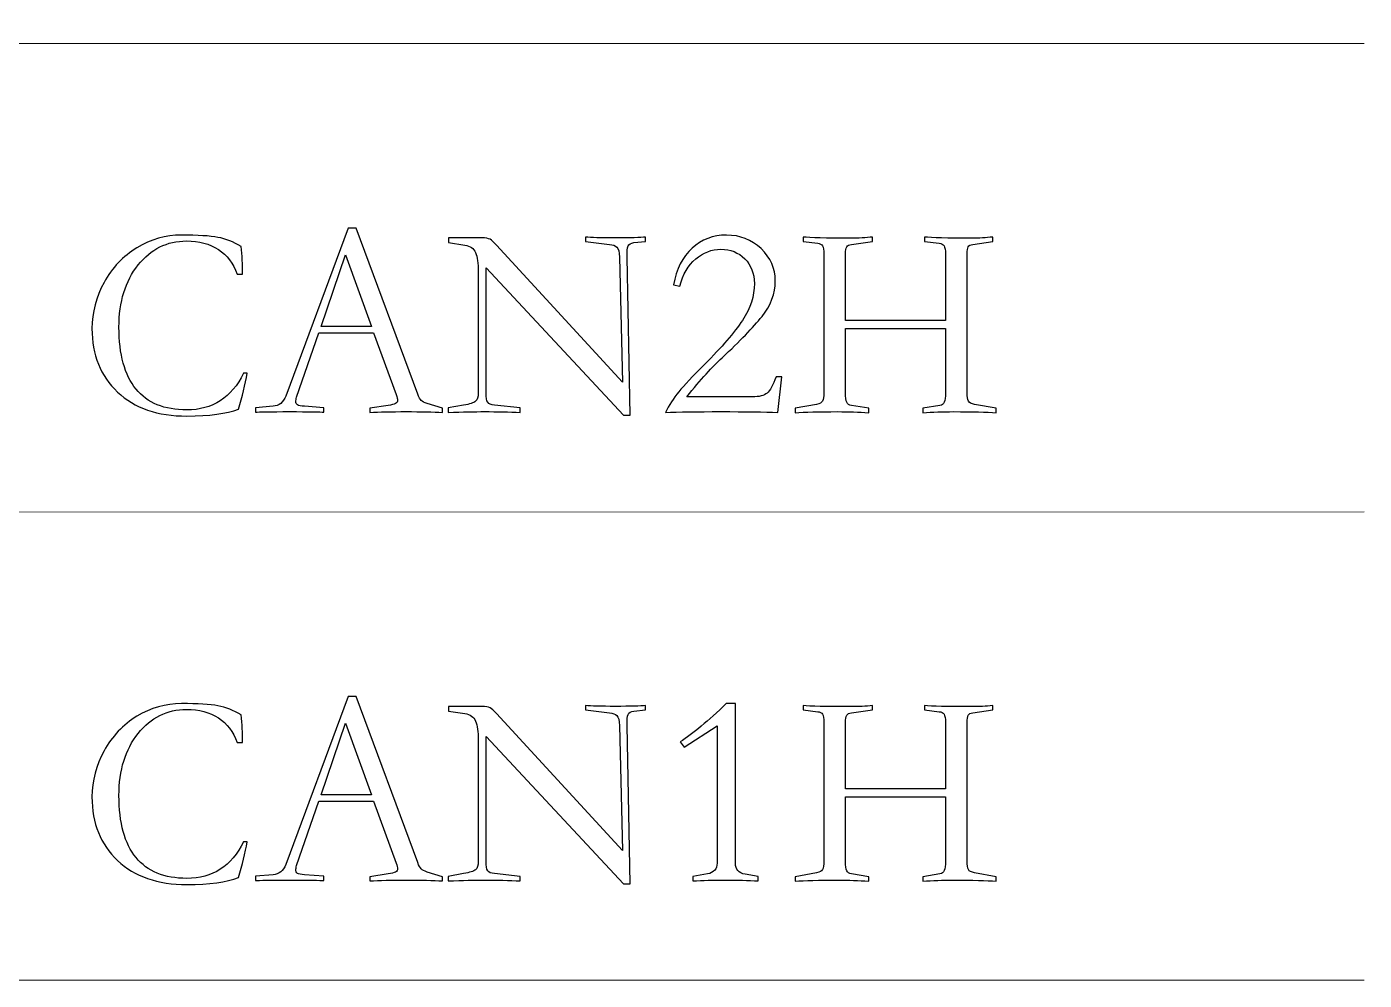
# Model space of a CAD drawing. Header units: millimetres. Extents: x 242 to 1026, y -183 to 372.
# Drawn here: x 585.42 to 598.45, y 213.86 to 223.16 of the extents above; entities that cross this region are included whole.
import ezdxf

# ---------------------------------------------------------------- set-up
doc = ezdxf.new("R2010")
doc.units = ezdxf.units.MM
doc.header["$LTSCALE"] = 30.734
doc.layers.add('layer 1', color=7, linetype='CONTINUOUS')

msp = doc.modelspace()

# ---------------------------------------------------------------- linework, layer by layer
at = {"layer": 'layer 1', "lineweight": 20}
for points in [[(598.452, 227.559), (598.452, 227.559), (558.072, 227.559), (558.072, 227.559), (558.072, 227.559), (558.072, 227.559), (558.074, 215.461), (558.074, 215.461)], [(598.452, 222.993), (598.452, 222.993), (564.811, 222.993), (564.811, 222.993), (564.811, 222.993), (564.811, 222.993), (564.811, 215.461), (564.811, 215.461)], [(598.452, 218.427), (598.452, 218.427), (571.551, 218.424), (571.551, 218.424), (571.551, 218.424), (571.551, 218.424), (571.551, 215.461), (571.551, 215.461)]]:
    msp.add_open_spline(points, degree=3, knots=[0, 0, 0, 0, 0.333333, 0.333333, 0.333333, 0.333333, 1, 1, 1, 1], dxfattribs=at)
at = {"layer": 'layer 1'}
for points, knots in [([(588.268, 220.175), (588.268, 220.175), (588.051, 219.546), (588.051, 219.546), (588.051, 219.546), (588.046, 219.528), (588.043, 219.514), (588.043, 219.503), (588.043, 219.503), (588.043, 219.488), (588.048, 219.478), (588.059, 219.47), (588.059, 219.47), (588.07, 219.463), (588.092, 219.459), (588.127, 219.457), (588.127, 219.457), (588.127, 219.457), (588.316, 219.443), (588.316, 219.443), (588.316, 219.443), (588.316, 219.443), (588.316, 219.4), (588.316, 219.4), (588.316, 219.4), (588.282, 219.404), (588.171, 219.405), (587.983, 219.405), (587.983, 219.405), (587.795, 219.405), (587.684, 219.404), (587.65, 219.4), (587.65, 219.4), (587.65, 219.4), (587.65, 219.443), (587.65, 219.443), (587.65, 219.443), (587.65, 219.443), (587.821, 219.457), (587.821, 219.457), (587.821, 219.457), (587.88, 219.462), (587.922, 219.496), (587.945, 219.557), (587.945, 219.557), (587.945, 219.557), (588.552, 221.194), (588.552, 221.194), (588.552, 221.194), (588.552, 221.194), (588.631, 221.194), (588.631, 221.194), (588.631, 221.194), (588.631, 221.194), (589.23, 219.576), (589.23, 219.576), (589.23, 219.576), (589.242, 219.545), (589.254, 219.525), (589.265, 219.514), (589.265, 219.514), (589.276, 219.503), (589.295, 219.493), (589.324, 219.484), (589.324, 219.484), (589.324, 219.484), (589.473, 219.438), (589.473, 219.438), (589.473, 219.438), (589.473, 219.438), (589.473, 219.397), (589.473, 219.397), (589.473, 219.397), (589.381, 219.403), (589.263, 219.405), (589.118, 219.405), (589.118, 219.405), (588.974, 219.405), (588.856, 219.403), (588.764, 219.397), (588.764, 219.397), (588.764, 219.397), (588.764, 219.438), (588.764, 219.438), (588.764, 219.438), (588.764, 219.438), (588.942, 219.465), (588.942, 219.465), (588.942, 219.465), (588.977, 219.47), (589.001, 219.477), (589.014, 219.484), (589.014, 219.484), (589.028, 219.491), (589.034, 219.502), (589.034, 219.516), (589.034, 219.516), (589.034, 219.527), (589.03, 219.545), (589.021, 219.571), (589.021, 219.571), (589.021, 219.571), (588.801, 220.175), (588.801, 220.175), (588.801, 220.175), (588.801, 220.175), (588.268, 220.175), (588.268, 220.175)], [0, 0, 0, 0, 0.035714, 0.035714, 0.035714, 0.035714, 0.071429, 0.071429, 0.071429, 0.071429, 0.107143, 0.107143, 0.107143, 0.107143, 0.142857, 0.142857, 0.142857, 0.142857, 0.178571, 0.178571, 0.178571, 0.178571, 0.214286, 0.214286, 0.214286, 0.214286, 0.25, 0.25, 0.25, 0.25, 0.285714, 0.285714, 0.285714, 0.285714, 0.321429, 0.321429, 0.321429, 0.321429, 0.357143, 0.357143, 0.357143, 0.357143, 0.392857, 0.392857, 0.392857, 0.392857, 0.428571, 0.428571, 0.428571, 0.428571, 0.464286, 0.464286, 0.464286, 0.464286, 0.5, 0.5, 0.5, 0.5, 0.535714, 0.535714, 0.535714, 0.535714, 0.571429, 0.571429, 0.571429, 0.571429, 0.607143, 0.607143, 0.607143, 0.607143, 0.642857, 0.642857, 0.642857, 0.642857, 0.678571, 0.678571, 0.678571, 0.678571, 0.714286, 0.714286, 0.714286, 0.714286, 0.75, 0.75, 0.75, 0.75, 0.785714, 0.785714, 0.785714, 0.785714, 0.821429, 0.821429, 0.821429, 0.821429, 0.857143, 0.857143, 0.857143, 0.857143, 0.892857, 0.892857, 0.892857, 0.892857, 0.928571, 0.928571, 0.928571, 0.928571, 1, 1, 1, 1]), ([(587.569, 219.779), (587.549, 219.669), (587.521, 219.553), (587.485, 219.43), (587.485, 219.43), (587.369, 219.385), (587.201, 219.362), (586.981, 219.362), (586.981, 219.362), (586.697, 219.362), (586.472, 219.44), (586.306, 219.596), (586.306, 219.596), (586.14, 219.753), (586.057, 219.959), (586.057, 220.215), (586.057, 220.215), (586.057, 220.373), (586.096, 220.522), (586.175, 220.665), (586.175, 220.665), (586.253, 220.808), (586.36, 220.92), (586.494, 221.002), (586.494, 221.002), (586.629, 221.085), (586.774, 221.126), (586.929, 221.126), (586.929, 221.126), (587.088, 221.126), (587.207, 221.119), (587.284, 221.104), (587.284, 221.104), (587.362, 221.09), (587.437, 221.06), (587.509, 221.015), (587.509, 221.015), (587.52, 220.928), (587.524, 220.839), (587.523, 220.746), (587.523, 220.746), (587.523, 220.746), (587.471, 220.746), (587.471, 220.746), (587.471, 220.746), (587.435, 220.851), (587.374, 220.931), (587.288, 220.986), (587.288, 220.986), (587.203, 221.041), (587.099, 221.069), (586.978, 221.069), (586.978, 221.069), (586.788, 221.069), (586.631, 220.991), (586.507, 220.835), (586.507, 220.835), (586.382, 220.678), (586.32, 220.476), (586.32, 220.229), (586.32, 220.229), (586.32, 219.962), (586.375, 219.76), (586.486, 219.625), (586.486, 219.625), (586.597, 219.489), (586.762, 219.422), (586.981, 219.422), (586.981, 219.422), (587.232, 219.422), (587.416, 219.541), (587.534, 219.779), (587.534, 219.779), (587.534, 219.779), (587.569, 219.779), (587.569, 219.779)], [0, 0, 0, 0, 0.05, 0.05, 0.05, 0.05, 0.1, 0.1, 0.1, 0.1, 0.15, 0.15, 0.15, 0.15, 0.2, 0.2, 0.2, 0.2, 0.25, 0.25, 0.25, 0.25, 0.3, 0.3, 0.3, 0.3, 0.35, 0.35, 0.35, 0.35, 0.4, 0.4, 0.4, 0.4, 0.45, 0.45, 0.45, 0.45, 0.5, 0.5, 0.5, 0.5, 0.55, 0.55, 0.55, 0.55, 0.6, 0.6, 0.6, 0.6, 0.65, 0.65, 0.65, 0.65, 0.7, 0.7, 0.7, 0.7, 0.75, 0.75, 0.75, 0.75, 0.8, 0.8, 0.8, 0.8, 0.85, 0.85, 0.85, 0.85, 0.9, 0.9, 0.9, 0.9, 1, 1, 1, 1]), ([(589.896, 219.587), (589.896, 219.542), (589.901, 219.511), (589.912, 219.496), (589.912, 219.496), (589.923, 219.481), (589.946, 219.471), (589.98, 219.468), (589.98, 219.468), (589.98, 219.468), (590.229, 219.441), (590.229, 219.441), (590.229, 219.441), (590.229, 219.441), (590.229, 219.397), (590.229, 219.397), (590.229, 219.397), (590.121, 219.403), (590.004, 219.405), (589.88, 219.405), (589.88, 219.405), (589.788, 219.405), (589.67, 219.403), (589.528, 219.397), (589.528, 219.397), (589.528, 219.397), (589.528, 219.441), (589.528, 219.441), (589.528, 219.441), (589.528, 219.441), (589.676, 219.468), (589.676, 219.468), (589.676, 219.468), (589.738, 219.478), (589.777, 219.491), (589.794, 219.506), (589.794, 219.506), (589.812, 219.52), (589.82, 219.547), (589.82, 219.587), (589.82, 219.587), (589.82, 219.587), (589.82, 220.768), (589.82, 220.768), (589.82, 220.768), (589.82, 220.851), (589.811, 220.914), (589.793, 220.955), (589.793, 220.955), (589.775, 220.997), (589.741, 221.021), (589.69, 221.028), (589.69, 221.028), (589.69, 221.028), (589.53, 221.053), (589.53, 221.053), (589.53, 221.053), (589.53, 221.053), (589.53, 221.099), (589.53, 221.099), (589.53, 221.099), (589.53, 221.099), (589.855, 221.099), (589.855, 221.099), (589.855, 221.099), (589.893, 221.099), (589.92, 221.094), (589.935, 221.085), (589.935, 221.085), (589.951, 221.076), (589.972, 221.057), (589.999, 221.028), (589.999, 221.028), (589.999, 221.028), (591.224, 219.693), (591.224, 219.693), (591.224, 219.693), (591.224, 219.693), (591.196, 220.912), (591.196, 220.912), (591.196, 220.912), (591.195, 220.962), (591.186, 220.995), (591.171, 221.009), (591.171, 221.009), (591.155, 221.024), (591.131, 221.033), (591.099, 221.036), (591.099, 221.036), (591.099, 221.036), (590.866, 221.063), (590.866, 221.063), (590.866, 221.063), (590.866, 221.063), (590.866, 221.107), (590.866, 221.107), (590.866, 221.107), (590.916, 221.101), (591.014, 221.099), (591.158, 221.099), (591.158, 221.099), (591.303, 221.099), (591.401, 221.101), (591.451, 221.107), (591.451, 221.107), (591.451, 221.107), (591.451, 221.063), (591.451, 221.063), (591.451, 221.063), (591.451, 221.063), (591.337, 221.053), (591.337, 221.053), (591.337, 221.053), (591.307, 221.049), (591.288, 221.038), (591.28, 221.02), (591.28, 221.02), (591.273, 221.002), (591.27, 220.966), (591.272, 220.912), (591.272, 220.912), (591.272, 220.912), (591.299, 219.37), (591.299, 219.37), (591.299, 219.37), (591.299, 219.37), (591.234, 219.37), (591.234, 219.37), (591.234, 219.37), (591.234, 219.37), (589.896, 220.806), (589.896, 220.806), (589.896, 220.806), (589.896, 220.806), (589.896, 219.587), (589.896, 219.587)], [0, 0, 0, 0, 0.028571, 0.028571, 0.028571, 0.028571, 0.057143, 0.057143, 0.057143, 0.057143, 0.085714, 0.085714, 0.085714, 0.085714, 0.114286, 0.114286, 0.114286, 0.114286, 0.142857, 0.142857, 0.142857, 0.142857, 0.171429, 0.171429, 0.171429, 0.171429, 0.2, 0.2, 0.2, 0.2, 0.228571, 0.228571, 0.228571, 0.228571, 0.257143, 0.257143, 0.257143, 0.257143, 0.285714, 0.285714, 0.285714, 0.285714, 0.314286, 0.314286, 0.314286, 0.314286, 0.342857, 0.342857, 0.342857, 0.342857, 0.371429, 0.371429, 0.371429, 0.371429, 0.4, 0.4, 0.4, 0.4, 0.428571, 0.428571, 0.428571, 0.428571, 0.457143, 0.457143, 0.457143, 0.457143, 0.485714, 0.485714, 0.485714, 0.485714, 0.514286, 0.514286, 0.514286, 0.514286, 0.542857, 0.542857, 0.542857, 0.542857, 0.571429, 0.571429, 0.571429, 0.571429, 0.6, 0.6, 0.6, 0.6, 0.628571, 0.628571, 0.628571, 0.628571, 0.657143, 0.657143, 0.657143, 0.657143, 0.685714, 0.685714, 0.685714, 0.685714, 0.714286, 0.714286, 0.714286, 0.714286, 0.742857, 0.742857, 0.742857, 0.742857, 0.771429, 0.771429, 0.771429, 0.771429, 0.8, 0.8, 0.8, 0.8, 0.828571, 0.828571, 0.828571, 0.828571, 0.857143, 0.857143, 0.857143, 0.857143, 0.885714, 0.885714, 0.885714, 0.885714, 0.914286, 0.914286, 0.914286, 0.914286, 0.942857, 0.942857, 0.942857, 0.942857, 1, 1, 1, 1]), ([(592.738, 219.397), (592.608, 219.403), (592.424, 219.405), (592.185, 219.405), (592.185, 219.405), (591.952, 219.405), (591.772, 219.403), (591.643, 219.397), (591.643, 219.397), (591.678, 219.468), (591.721, 219.534), (591.774, 219.598), (591.774, 219.598), (591.826, 219.661), (591.91, 219.75), (592.025, 219.866), (592.025, 219.866), (592.193, 220.034), (592.316, 220.177), (592.394, 220.295), (592.394, 220.295), (592.472, 220.414), (592.51, 220.533), (592.51, 220.654), (592.51, 220.654), (592.51, 220.754), (592.479, 220.834), (592.417, 220.895), (592.417, 220.895), (592.355, 220.957), (592.277, 220.988), (592.185, 220.988), (592.185, 220.988), (592.095, 220.988), (592.013, 220.956), (591.939, 220.894), (591.939, 220.894), (591.865, 220.832), (591.813, 220.744), (591.784, 220.63), (591.784, 220.63), (591.784, 220.63), (591.722, 220.641), (591.722, 220.641), (591.722, 220.641), (591.751, 220.794), (591.811, 220.914), (591.904, 220.998), (591.904, 220.998), (591.996, 221.083), (592.108, 221.126), (592.24, 221.126), (592.24, 221.126), (592.371, 221.126), (592.483, 221.082), (592.576, 220.994), (592.576, 220.994), (592.668, 220.907), (592.714, 220.802), (592.714, 220.679), (592.714, 220.679), (592.714, 220.556), (592.671, 220.441), (592.585, 220.333), (592.585, 220.333), (592.499, 220.226), (592.37, 220.092), (592.196, 219.931), (592.196, 219.931), (592.104, 219.846), (591.989, 219.719), (591.852, 219.549), (591.852, 219.549), (591.852, 219.549), (592.489, 219.549), (592.489, 219.549), (592.489, 219.549), (592.557, 219.549), (592.606, 219.561), (592.634, 219.586), (592.634, 219.586), (592.662, 219.61), (592.691, 219.663), (592.722, 219.744), (592.722, 219.744), (592.722, 219.744), (592.779, 219.744), (592.779, 219.744), (592.779, 219.744), (592.779, 219.744), (592.738, 219.397), (592.738, 219.397)], [0, 0, 0, 0, 0.041667, 0.041667, 0.041667, 0.041667, 0.083333, 0.083333, 0.083333, 0.083333, 0.125, 0.125, 0.125, 0.125, 0.166667, 0.166667, 0.166667, 0.166667, 0.208333, 0.208333, 0.208333, 0.208333, 0.25, 0.25, 0.25, 0.25, 0.291667, 0.291667, 0.291667, 0.291667, 0.333333, 0.333333, 0.333333, 0.333333, 0.375, 0.375, 0.375, 0.375, 0.416667, 0.416667, 0.416667, 0.416667, 0.458333, 0.458333, 0.458333, 0.458333, 0.5, 0.5, 0.5, 0.5, 0.541667, 0.541667, 0.541667, 0.541667, 0.583333, 0.583333, 0.583333, 0.583333, 0.625, 0.625, 0.625, 0.625, 0.666667, 0.666667, 0.666667, 0.666667, 0.708333, 0.708333, 0.708333, 0.708333, 0.75, 0.75, 0.75, 0.75, 0.791667, 0.791667, 0.791667, 0.791667, 0.833333, 0.833333, 0.833333, 0.833333, 0.875, 0.875, 0.875, 0.875, 0.916667, 0.916667, 0.916667, 0.916667, 1, 1, 1, 1]), ([(594.372, 220.944), (594.372, 220.98), (594.367, 221.006), (594.358, 221.021), (594.358, 221.021), (594.349, 221.037), (594.334, 221.045), (594.312, 221.047), (594.312, 221.047), (594.312, 221.047), (594.169, 221.063), (594.169, 221.063), (594.169, 221.063), (594.169, 221.063), (594.169, 221.107), (594.169, 221.107), (594.169, 221.107), (594.237, 221.1), (594.39, 221.096), (594.626, 221.096), (594.626, 221.096), (594.699, 221.096), (594.767, 221.1), (594.832, 221.107), (594.832, 221.107), (594.832, 221.107), (594.832, 221.063), (594.832, 221.063), (594.832, 221.063), (594.832, 221.063), (594.64, 221.036), (594.64, 221.036), (594.64, 221.036), (594.617, 221.033), (594.601, 221.025), (594.594, 221.012), (594.594, 221.012), (594.587, 220.999), (594.583, 220.976), (594.583, 220.942), (594.583, 220.942), (594.583, 220.942), (594.583, 219.59), (594.583, 219.59), (594.583, 219.59), (594.583, 219.552), (594.587, 219.525), (594.595, 219.508), (594.595, 219.508), (594.603, 219.492), (594.624, 219.481), (594.656, 219.476), (594.656, 219.476), (594.656, 219.476), (594.865, 219.438), (594.865, 219.438), (594.865, 219.438), (594.865, 219.438), (594.865, 219.395), (594.865, 219.395), (594.865, 219.395), (594.775, 219.402), (594.636, 219.405), (594.45, 219.405), (594.45, 219.405), (594.346, 219.405), (594.245, 219.402), (594.15, 219.395), (594.15, 219.395), (594.15, 219.395), (594.15, 219.438), (594.15, 219.438), (594.15, 219.438), (594.15, 219.438), (594.318, 219.465), (594.318, 219.465), (594.318, 219.465), (594.339, 219.469), (594.354, 219.479), (594.361, 219.497), (594.361, 219.497), (594.368, 219.516), (594.372, 219.546), (594.372, 219.59), (594.372, 219.59), (594.372, 219.59), (594.372, 220.215), (594.372, 220.215), (594.372, 220.215), (594.372, 220.215), (593.399, 220.215), (593.399, 220.215), (593.399, 220.215), (593.399, 220.215), (593.399, 219.59), (593.399, 219.59), (593.399, 219.59), (593.399, 219.544), (593.403, 219.513), (593.41, 219.496), (593.41, 219.496), (593.417, 219.479), (593.433, 219.469), (593.456, 219.465), (593.456, 219.465), (593.456, 219.465), (593.624, 219.438), (593.624, 219.438), (593.624, 219.438), (593.624, 219.438), (593.624, 219.395), (593.624, 219.395), (593.624, 219.395), (593.528, 219.402), (593.428, 219.405), (593.323, 219.405), (593.323, 219.405), (593.137, 219.405), (592.999, 219.402), (592.909, 219.395), (592.909, 219.395), (592.909, 219.395), (592.909, 219.438), (592.909, 219.438), (592.909, 219.438), (592.909, 219.438), (593.117, 219.476), (593.117, 219.476), (593.117, 219.476), (593.146, 219.481), (593.165, 219.492), (593.174, 219.508), (593.174, 219.508), (593.183, 219.525), (593.188, 219.552), (593.188, 219.59), (593.188, 219.59), (593.188, 219.59), (593.188, 220.944), (593.188, 220.944), (593.188, 220.944), (593.188, 220.98), (593.183, 221.006), (593.174, 221.021), (593.174, 221.021), (593.165, 221.037), (593.15, 221.045), (593.128, 221.047), (593.128, 221.047), (593.128, 221.047), (592.985, 221.063), (592.985, 221.063), (592.985, 221.063), (592.985, 221.063), (592.985, 221.107), (592.985, 221.107), (592.985, 221.107), (593.053, 221.1), (593.208, 221.096), (593.448, 221.096), (593.448, 221.096), (593.526, 221.096), (593.597, 221.1), (593.662, 221.107), (593.662, 221.107), (593.662, 221.107), (593.662, 221.063), (593.662, 221.063), (593.662, 221.063), (593.662, 221.063), (593.456, 221.036), (593.456, 221.036), (593.456, 221.036), (593.433, 221.033), (593.417, 221.025), (593.41, 221.012), (593.41, 221.012), (593.403, 220.999), (593.399, 220.976), (593.399, 220.942), (593.399, 220.942), (593.399, 220.942), (593.399, 220.294), (593.399, 220.294), (593.399, 220.294), (593.399, 220.294), (594.372, 220.294), (594.372, 220.294), (594.372, 220.294), (594.372, 220.294), (594.372, 220.944), (594.372, 220.944)], [0, 0, 0, 0, 0.020408, 0.020408, 0.020408, 0.020408, 0.040816, 0.040816, 0.040816, 0.040816, 0.061224, 0.061224, 0.061224, 0.061224, 0.081633, 0.081633, 0.081633, 0.081633, 0.102041, 0.102041, 0.102041, 0.102041, 0.122449, 0.122449, 0.122449, 0.122449, 0.142857, 0.142857, 0.142857, 0.142857, 0.163265, 0.163265, 0.163265, 0.163265, 0.183673, 0.183673, 0.183673, 0.183673, 0.204082, 0.204082, 0.204082, 0.204082, 0.22449, 0.22449, 0.22449, 0.22449, 0.244898, 0.244898, 0.244898, 0.244898, 0.265306, 0.265306, 0.265306, 0.265306, 0.285714, 0.285714, 0.285714, 0.285714, 0.306122, 0.306122, 0.306122, 0.306122, 0.326531, 0.326531, 0.326531, 0.326531, 0.346939, 0.346939, 0.346939, 0.346939, 0.367347, 0.367347, 0.367347, 0.367347, 0.387755, 0.387755, 0.387755, 0.387755, 0.408163, 0.408163, 0.408163, 0.408163, 0.428571, 0.428571, 0.428571, 0.428571, 0.44898, 0.44898, 0.44898, 0.44898, 0.469388, 0.469388, 0.469388, 0.469388, 0.489796, 0.489796, 0.489796, 0.489796, 0.510204, 0.510204, 0.510204, 0.510204, 0.530612, 0.530612, 0.530612, 0.530612, 0.55102, 0.55102, 0.55102, 0.55102, 0.571429, 0.571429, 0.571429, 0.571429, 0.591837, 0.591837, 0.591837, 0.591837, 0.612245, 0.612245, 0.612245, 0.612245, 0.632653, 0.632653, 0.632653, 0.632653, 0.653061, 0.653061, 0.653061, 0.653061, 0.673469, 0.673469, 0.673469, 0.673469, 0.693878, 0.693878, 0.693878, 0.693878, 0.714286, 0.714286, 0.714286, 0.714286, 0.734694, 0.734694, 0.734694, 0.734694, 0.755102, 0.755102, 0.755102, 0.755102, 0.77551, 0.77551, 0.77551, 0.77551, 0.795918, 0.795918, 0.795918, 0.795918, 0.816327, 0.816327, 0.816327, 0.816327, 0.836735, 0.836735, 0.836735, 0.836735, 0.857143, 0.857143, 0.857143, 0.857143, 0.877551, 0.877551, 0.877551, 0.877551, 0.897959, 0.897959, 0.897959, 0.897959, 0.918367, 0.918367, 0.918367, 0.918367, 0.938776, 0.938776, 0.938776, 0.938776, 0.959184, 0.959184, 0.959184, 0.959184, 1, 1, 1, 1]), ([(588.78, 220.234), (588.78, 220.234), (588.528, 220.933), (588.528, 220.933), (588.528, 220.933), (588.528, 220.933), (588.289, 220.234), (588.289, 220.234), (588.289, 220.234), (588.289, 220.234), (588.78, 220.234), (588.78, 220.234)], [0, 0, 0, 0, 0.25, 0.25, 0.25, 0.25, 0.5, 0.5, 0.5, 0.5, 1, 1, 1, 1]), ([(588.268, 215.608), (588.268, 215.608), (588.051, 214.979), (588.051, 214.979), (588.051, 214.979), (588.046, 214.961), (588.043, 214.947), (588.043, 214.936), (588.043, 214.936), (588.043, 214.922), (588.048, 214.911), (588.059, 214.904), (588.059, 214.904), (588.07, 214.896), (588.092, 214.892), (588.127, 214.89), (588.127, 214.89), (588.127, 214.89), (588.316, 214.876), (588.316, 214.876), (588.316, 214.876), (588.316, 214.876), (588.316, 214.833), (588.316, 214.833), (588.316, 214.833), (588.282, 214.837), (588.171, 214.838), (587.983, 214.838), (587.983, 214.838), (587.795, 214.838), (587.684, 214.837), (587.65, 214.833), (587.65, 214.833), (587.65, 214.833), (587.65, 214.876), (587.65, 214.876), (587.65, 214.876), (587.65, 214.876), (587.821, 214.89), (587.821, 214.89), (587.821, 214.89), (587.88, 214.895), (587.922, 214.929), (587.945, 214.99), (587.945, 214.99), (587.945, 214.99), (588.552, 216.627), (588.552, 216.627), (588.552, 216.627), (588.552, 216.627), (588.631, 216.627), (588.631, 216.627), (588.631, 216.627), (588.631, 216.627), (589.23, 215.009), (589.23, 215.009), (589.23, 215.009), (589.242, 214.978), (589.254, 214.958), (589.265, 214.947), (589.265, 214.947), (589.276, 214.936), (589.295, 214.926), (589.324, 214.917), (589.324, 214.917), (589.324, 214.917), (589.473, 214.871), (589.473, 214.871), (589.473, 214.871), (589.473, 214.871), (589.473, 214.83), (589.473, 214.83), (589.473, 214.83), (589.381, 214.836), (589.263, 214.838), (589.118, 214.838), (589.118, 214.838), (588.974, 214.838), (588.856, 214.836), (588.764, 214.83), (588.764, 214.83), (588.764, 214.83), (588.764, 214.871), (588.764, 214.871), (588.764, 214.871), (588.764, 214.871), (588.942, 214.898), (588.942, 214.898), (588.942, 214.898), (588.977, 214.904), (589.001, 214.91), (589.014, 214.917), (589.014, 214.917), (589.028, 214.924), (589.034, 214.935), (589.034, 214.95), (589.034, 214.95), (589.034, 214.96), (589.03, 214.978), (589.021, 215.004), (589.021, 215.004), (589.021, 215.004), (588.801, 215.608), (588.801, 215.608), (588.801, 215.608), (588.801, 215.608), (588.268, 215.608), (588.268, 215.608)], [0, 0, 0, 0, 0.035714, 0.035714, 0.035714, 0.035714, 0.071429, 0.071429, 0.071429, 0.071429, 0.107143, 0.107143, 0.107143, 0.107143, 0.142857, 0.142857, 0.142857, 0.142857, 0.178571, 0.178571, 0.178571, 0.178571, 0.214286, 0.214286, 0.214286, 0.214286, 0.25, 0.25, 0.25, 0.25, 0.285714, 0.285714, 0.285714, 0.285714, 0.321429, 0.321429, 0.321429, 0.321429, 0.357143, 0.357143, 0.357143, 0.357143, 0.392857, 0.392857, 0.392857, 0.392857, 0.428571, 0.428571, 0.428571, 0.428571, 0.464286, 0.464286, 0.464286, 0.464286, 0.5, 0.5, 0.5, 0.5, 0.535714, 0.535714, 0.535714, 0.535714, 0.571429, 0.571429, 0.571429, 0.571429, 0.607143, 0.607143, 0.607143, 0.607143, 0.642857, 0.642857, 0.642857, 0.642857, 0.678571, 0.678571, 0.678571, 0.678571, 0.714286, 0.714286, 0.714286, 0.714286, 0.75, 0.75, 0.75, 0.75, 0.785714, 0.785714, 0.785714, 0.785714, 0.821429, 0.821429, 0.821429, 0.821429, 0.857143, 0.857143, 0.857143, 0.857143, 0.892857, 0.892857, 0.892857, 0.892857, 0.928571, 0.928571, 0.928571, 0.928571, 1, 1, 1, 1]), ([(587.569, 215.212), (587.549, 215.102), (587.521, 214.986), (587.485, 214.863), (587.485, 214.863), (587.369, 214.818), (587.201, 214.795), (586.981, 214.795), (586.981, 214.795), (586.697, 214.795), (586.472, 214.873), (586.306, 215.029), (586.306, 215.029), (586.14, 215.186), (586.057, 215.392), (586.057, 215.649), (586.057, 215.649), (586.057, 215.806), (586.096, 215.956), (586.175, 216.098), (586.175, 216.098), (586.253, 216.241), (586.36, 216.353), (586.494, 216.436), (586.494, 216.436), (586.629, 216.518), (586.774, 216.559), (586.929, 216.559), (586.929, 216.559), (587.088, 216.559), (587.207, 216.552), (587.284, 216.537), (587.284, 216.537), (587.362, 216.523), (587.437, 216.493), (587.509, 216.448), (587.509, 216.448), (587.52, 216.361), (587.524, 216.272), (587.523, 216.18), (587.523, 216.18), (587.523, 216.18), (587.471, 216.18), (587.471, 216.18), (587.471, 216.18), (587.435, 216.284), (587.374, 216.364), (587.288, 216.419), (587.288, 216.419), (587.203, 216.474), (587.099, 216.502), (586.978, 216.502), (586.978, 216.502), (586.788, 216.502), (586.631, 216.424), (586.507, 216.268), (586.507, 216.268), (586.382, 216.111), (586.32, 215.91), (586.32, 215.662), (586.32, 215.662), (586.32, 215.395), (586.375, 215.193), (586.486, 215.058), (586.486, 215.058), (586.597, 214.922), (586.762, 214.855), (586.981, 214.855), (586.981, 214.855), (587.232, 214.855), (587.416, 214.974), (587.534, 215.212), (587.534, 215.212), (587.534, 215.212), (587.569, 215.212), (587.569, 215.212)], [0, 0, 0, 0, 0.05, 0.05, 0.05, 0.05, 0.1, 0.1, 0.1, 0.1, 0.15, 0.15, 0.15, 0.15, 0.2, 0.2, 0.2, 0.2, 0.25, 0.25, 0.25, 0.25, 0.3, 0.3, 0.3, 0.3, 0.35, 0.35, 0.35, 0.35, 0.4, 0.4, 0.4, 0.4, 0.45, 0.45, 0.45, 0.45, 0.5, 0.5, 0.5, 0.5, 0.55, 0.55, 0.55, 0.55, 0.6, 0.6, 0.6, 0.6, 0.65, 0.65, 0.65, 0.65, 0.7, 0.7, 0.7, 0.7, 0.75, 0.75, 0.75, 0.75, 0.8, 0.8, 0.8, 0.8, 0.85, 0.85, 0.85, 0.85, 0.9, 0.9, 0.9, 0.9, 1, 1, 1, 1]), ([(589.896, 215.02), (589.896, 214.975), (589.901, 214.945), (589.912, 214.929), (589.912, 214.929), (589.923, 214.914), (589.946, 214.904), (589.98, 214.901), (589.98, 214.901), (589.98, 214.901), (590.229, 214.874), (590.229, 214.874), (590.229, 214.874), (590.229, 214.874), (590.229, 214.83), (590.229, 214.83), (590.229, 214.83), (590.121, 214.836), (590.004, 214.838), (589.88, 214.838), (589.88, 214.838), (589.788, 214.838), (589.67, 214.836), (589.528, 214.83), (589.528, 214.83), (589.528, 214.83), (589.528, 214.874), (589.528, 214.874), (589.528, 214.874), (589.528, 214.874), (589.676, 214.901), (589.676, 214.901), (589.676, 214.901), (589.738, 214.912), (589.777, 214.924), (589.794, 214.939), (589.794, 214.939), (589.812, 214.953), (589.82, 214.98), (589.82, 215.02), (589.82, 215.02), (589.82, 215.02), (589.82, 216.201), (589.82, 216.201), (589.82, 216.201), (589.82, 216.284), (589.811, 216.347), (589.793, 216.388), (589.793, 216.388), (589.775, 216.43), (589.741, 216.454), (589.69, 216.461), (589.69, 216.461), (589.69, 216.461), (589.53, 216.486), (589.53, 216.486), (589.53, 216.486), (589.53, 216.486), (589.53, 216.532), (589.53, 216.532), (589.53, 216.532), (589.53, 216.532), (589.855, 216.532), (589.855, 216.532), (589.855, 216.532), (589.893, 216.532), (589.92, 216.527), (589.935, 216.518), (589.935, 216.518), (589.951, 216.509), (589.972, 216.49), (589.999, 216.461), (589.999, 216.461), (589.999, 216.461), (591.224, 215.126), (591.224, 215.126), (591.224, 215.126), (591.224, 215.126), (591.196, 216.345), (591.196, 216.345), (591.196, 216.345), (591.195, 216.395), (591.186, 216.428), (591.171, 216.442), (591.171, 216.442), (591.155, 216.457), (591.131, 216.466), (591.099, 216.469), (591.099, 216.469), (591.099, 216.469), (590.866, 216.497), (590.866, 216.497), (590.866, 216.497), (590.866, 216.497), (590.866, 216.54), (590.866, 216.54), (590.866, 216.54), (590.916, 216.534), (591.014, 216.532), (591.158, 216.532), (591.158, 216.532), (591.303, 216.532), (591.401, 216.534), (591.451, 216.54), (591.451, 216.54), (591.451, 216.54), (591.451, 216.497), (591.451, 216.497), (591.451, 216.497), (591.451, 216.497), (591.337, 216.486), (591.337, 216.486), (591.337, 216.486), (591.307, 216.482), (591.288, 216.471), (591.28, 216.453), (591.28, 216.453), (591.273, 216.435), (591.27, 216.399), (591.272, 216.345), (591.272, 216.345), (591.272, 216.345), (591.299, 214.803), (591.299, 214.803), (591.299, 214.803), (591.299, 214.803), (591.234, 214.803), (591.234, 214.803), (591.234, 214.803), (591.234, 214.803), (589.896, 216.239), (589.896, 216.239), (589.896, 216.239), (589.896, 216.239), (589.896, 215.02), (589.896, 215.02)], [0, 0, 0, 0, 0.028571, 0.028571, 0.028571, 0.028571, 0.057143, 0.057143, 0.057143, 0.057143, 0.085714, 0.085714, 0.085714, 0.085714, 0.114286, 0.114286, 0.114286, 0.114286, 0.142857, 0.142857, 0.142857, 0.142857, 0.171429, 0.171429, 0.171429, 0.171429, 0.2, 0.2, 0.2, 0.2, 0.228571, 0.228571, 0.228571, 0.228571, 0.257143, 0.257143, 0.257143, 0.257143, 0.285714, 0.285714, 0.285714, 0.285714, 0.314286, 0.314286, 0.314286, 0.314286, 0.342857, 0.342857, 0.342857, 0.342857, 0.371429, 0.371429, 0.371429, 0.371429, 0.4, 0.4, 0.4, 0.4, 0.428571, 0.428571, 0.428571, 0.428571, 0.457143, 0.457143, 0.457143, 0.457143, 0.485714, 0.485714, 0.485714, 0.485714, 0.514286, 0.514286, 0.514286, 0.514286, 0.542857, 0.542857, 0.542857, 0.542857, 0.571429, 0.571429, 0.571429, 0.571429, 0.6, 0.6, 0.6, 0.6, 0.628571, 0.628571, 0.628571, 0.628571, 0.657143, 0.657143, 0.657143, 0.657143, 0.685714, 0.685714, 0.685714, 0.685714, 0.714286, 0.714286, 0.714286, 0.714286, 0.742857, 0.742857, 0.742857, 0.742857, 0.771429, 0.771429, 0.771429, 0.771429, 0.8, 0.8, 0.8, 0.8, 0.828571, 0.828571, 0.828571, 0.828571, 0.857143, 0.857143, 0.857143, 0.857143, 0.885714, 0.885714, 0.885714, 0.885714, 0.914286, 0.914286, 0.914286, 0.914286, 0.942857, 0.942857, 0.942857, 0.942857, 1, 1, 1, 1]), ([(592.546, 214.83), (592.452, 214.836), (592.346, 214.838), (592.229, 214.838), (592.229, 214.838), (592.111, 214.838), (592.006, 214.836), (591.912, 214.83), (591.912, 214.83), (591.912, 214.83), (591.912, 214.874), (591.912, 214.874), (591.912, 214.874), (591.912, 214.874), (592.053, 214.898), (592.053, 214.898), (592.053, 214.898), (592.116, 214.911), (592.147, 214.946), (592.147, 215.004), (592.147, 215.004), (592.147, 215.004), (592.147, 216.342), (592.147, 216.342), (592.147, 216.342), (592.147, 216.342), (591.825, 216.134), (591.825, 216.134), (591.825, 216.134), (591.825, 216.134), (591.787, 216.185), (591.787, 216.185), (591.787, 216.185), (591.912, 216.266), (592.062, 216.391), (592.237, 216.559), (592.237, 216.559), (592.237, 216.559), (592.326, 216.559), (592.326, 216.559), (592.326, 216.559), (592.326, 216.559), (592.326, 215.004), (592.326, 215.004), (592.326, 215.004), (592.326, 214.942), (592.358, 214.906), (592.421, 214.895), (592.421, 214.895), (592.421, 214.895), (592.546, 214.874), (592.546, 214.874), (592.546, 214.874), (592.546, 214.874), (592.546, 214.83), (592.546, 214.83)], [0, 0, 0, 0, 0.066667, 0.066667, 0.066667, 0.066667, 0.133333, 0.133333, 0.133333, 0.133333, 0.2, 0.2, 0.2, 0.2, 0.266667, 0.266667, 0.266667, 0.266667, 0.333333, 0.333333, 0.333333, 0.333333, 0.4, 0.4, 0.4, 0.4, 0.466667, 0.466667, 0.466667, 0.466667, 0.533333, 0.533333, 0.533333, 0.533333, 0.6, 0.6, 0.6, 0.6, 0.666667, 0.666667, 0.666667, 0.666667, 0.733333, 0.733333, 0.733333, 0.733333, 0.8, 0.8, 0.8, 0.8, 0.866667, 0.866667, 0.866667, 0.866667, 1, 1, 1, 1]), ([(594.372, 216.377), (594.372, 216.414), (594.367, 216.439), (594.358, 216.455), (594.358, 216.455), (594.349, 216.47), (594.334, 216.479), (594.312, 216.48), (594.312, 216.48), (594.312, 216.48), (594.169, 216.497), (594.169, 216.497), (594.169, 216.497), (594.169, 216.497), (594.169, 216.54), (594.169, 216.54), (594.169, 216.54), (594.237, 216.533), (594.39, 216.529), (594.626, 216.529), (594.626, 216.529), (594.699, 216.529), (594.767, 216.533), (594.832, 216.54), (594.832, 216.54), (594.832, 216.54), (594.832, 216.497), (594.832, 216.497), (594.832, 216.497), (594.832, 216.497), (594.64, 216.469), (594.64, 216.469), (594.64, 216.469), (594.617, 216.466), (594.601, 216.458), (594.594, 216.445), (594.594, 216.445), (594.587, 216.432), (594.583, 216.409), (594.583, 216.375), (594.583, 216.375), (594.583, 216.375), (594.583, 215.023), (594.583, 215.023), (594.583, 215.023), (594.583, 214.985), (594.587, 214.958), (594.595, 214.941), (594.595, 214.941), (594.603, 214.925), (594.624, 214.914), (594.656, 214.909), (594.656, 214.909), (594.656, 214.909), (594.865, 214.871), (594.865, 214.871), (594.865, 214.871), (594.865, 214.871), (594.865, 214.828), (594.865, 214.828), (594.865, 214.828), (594.775, 214.835), (594.636, 214.838), (594.45, 214.838), (594.45, 214.838), (594.346, 214.838), (594.245, 214.835), (594.15, 214.828), (594.15, 214.828), (594.15, 214.828), (594.15, 214.871), (594.15, 214.871), (594.15, 214.871), (594.15, 214.871), (594.318, 214.898), (594.318, 214.898), (594.318, 214.898), (594.339, 214.902), (594.354, 214.913), (594.361, 214.931), (594.361, 214.931), (594.368, 214.949), (594.372, 214.979), (594.372, 215.023), (594.372, 215.023), (594.372, 215.023), (594.372, 215.649), (594.372, 215.649), (594.372, 215.649), (594.372, 215.649), (593.399, 215.649), (593.399, 215.649), (593.399, 215.649), (593.399, 215.649), (593.399, 215.023), (593.399, 215.023), (593.399, 215.023), (593.399, 214.978), (593.403, 214.946), (593.41, 214.929), (593.41, 214.929), (593.417, 214.912), (593.433, 214.902), (593.456, 214.898), (593.456, 214.898), (593.456, 214.898), (593.624, 214.871), (593.624, 214.871), (593.624, 214.871), (593.624, 214.871), (593.624, 214.828), (593.624, 214.828), (593.624, 214.828), (593.528, 214.835), (593.428, 214.838), (593.323, 214.838), (593.323, 214.838), (593.137, 214.838), (592.999, 214.835), (592.909, 214.828), (592.909, 214.828), (592.909, 214.828), (592.909, 214.871), (592.909, 214.871), (592.909, 214.871), (592.909, 214.871), (593.117, 214.909), (593.117, 214.909), (593.117, 214.909), (593.146, 214.914), (593.165, 214.925), (593.174, 214.941), (593.174, 214.941), (593.183, 214.958), (593.188, 214.985), (593.188, 215.023), (593.188, 215.023), (593.188, 215.023), (593.188, 216.377), (593.188, 216.377), (593.188, 216.377), (593.188, 216.414), (593.183, 216.439), (593.174, 216.455), (593.174, 216.455), (593.165, 216.47), (593.15, 216.479), (593.128, 216.48), (593.128, 216.48), (593.128, 216.48), (592.985, 216.497), (592.985, 216.497), (592.985, 216.497), (592.985, 216.497), (592.985, 216.54), (592.985, 216.54), (592.985, 216.54), (593.053, 216.533), (593.208, 216.529), (593.448, 216.529), (593.448, 216.529), (593.526, 216.529), (593.597, 216.533), (593.662, 216.54), (593.662, 216.54), (593.662, 216.54), (593.662, 216.497), (593.662, 216.497), (593.662, 216.497), (593.662, 216.497), (593.456, 216.469), (593.456, 216.469), (593.456, 216.469), (593.433, 216.466), (593.417, 216.458), (593.41, 216.445), (593.41, 216.445), (593.403, 216.432), (593.399, 216.409), (593.399, 216.375), (593.399, 216.375), (593.399, 216.375), (593.399, 215.727), (593.399, 215.727), (593.399, 215.727), (593.399, 215.727), (594.372, 215.727), (594.372, 215.727), (594.372, 215.727), (594.372, 215.727), (594.372, 216.377), (594.372, 216.377)], [0, 0, 0, 0, 0.020408, 0.020408, 0.020408, 0.020408, 0.040816, 0.040816, 0.040816, 0.040816, 0.061224, 0.061224, 0.061224, 0.061224, 0.081633, 0.081633, 0.081633, 0.081633, 0.102041, 0.102041, 0.102041, 0.102041, 0.122449, 0.122449, 0.122449, 0.122449, 0.142857, 0.142857, 0.142857, 0.142857, 0.163265, 0.163265, 0.163265, 0.163265, 0.183673, 0.183673, 0.183673, 0.183673, 0.204082, 0.204082, 0.204082, 0.204082, 0.22449, 0.22449, 0.22449, 0.22449, 0.244898, 0.244898, 0.244898, 0.244898, 0.265306, 0.265306, 0.265306, 0.265306, 0.285714, 0.285714, 0.285714, 0.285714, 0.306122, 0.306122, 0.306122, 0.306122, 0.326531, 0.326531, 0.326531, 0.326531, 0.346939, 0.346939, 0.346939, 0.346939, 0.367347, 0.367347, 0.367347, 0.367347, 0.387755, 0.387755, 0.387755, 0.387755, 0.408163, 0.408163, 0.408163, 0.408163, 0.428571, 0.428571, 0.428571, 0.428571, 0.44898, 0.44898, 0.44898, 0.44898, 0.469388, 0.469388, 0.469388, 0.469388, 0.489796, 0.489796, 0.489796, 0.489796, 0.510204, 0.510204, 0.510204, 0.510204, 0.530612, 0.530612, 0.530612, 0.530612, 0.55102, 0.55102, 0.55102, 0.55102, 0.571429, 0.571429, 0.571429, 0.571429, 0.591837, 0.591837, 0.591837, 0.591837, 0.612245, 0.612245, 0.612245, 0.612245, 0.632653, 0.632653, 0.632653, 0.632653, 0.653061, 0.653061, 0.653061, 0.653061, 0.673469, 0.673469, 0.673469, 0.673469, 0.693878, 0.693878, 0.693878, 0.693878, 0.714286, 0.714286, 0.714286, 0.714286, 0.734694, 0.734694, 0.734694, 0.734694, 0.755102, 0.755102, 0.755102, 0.755102, 0.77551, 0.77551, 0.77551, 0.77551, 0.795918, 0.795918, 0.795918, 0.795918, 0.816327, 0.816327, 0.816327, 0.816327, 0.836735, 0.836735, 0.836735, 0.836735, 0.857143, 0.857143, 0.857143, 0.857143, 0.877551, 0.877551, 0.877551, 0.877551, 0.897959, 0.897959, 0.897959, 0.897959, 0.918367, 0.918367, 0.918367, 0.918367, 0.938776, 0.938776, 0.938776, 0.938776, 0.959184, 0.959184, 0.959184, 0.959184, 1, 1, 1, 1]), ([(588.78, 215.668), (588.78, 215.668), (588.528, 216.367), (588.528, 216.367), (588.528, 216.367), (588.528, 216.367), (588.289, 215.668), (588.289, 215.668), (588.289, 215.668), (588.289, 215.668), (588.78, 215.668), (588.78, 215.668)], [0, 0, 0, 0, 0.25, 0.25, 0.25, 0.25, 0.5, 0.5, 0.5, 0.5, 1, 1, 1, 1])]:
    msp.add_open_spline(points, degree=3, knots=knots, dxfattribs=at)
at = {"layer": 'layer 1', "lineweight": 20}
msp.add_open_spline([(598.452, 213.862), (598.452, 213.862), (580.365, 213.862), (580.365, 213.862)], degree=3, dxfattribs=at)

doc.saveas('drawing.dxf')
